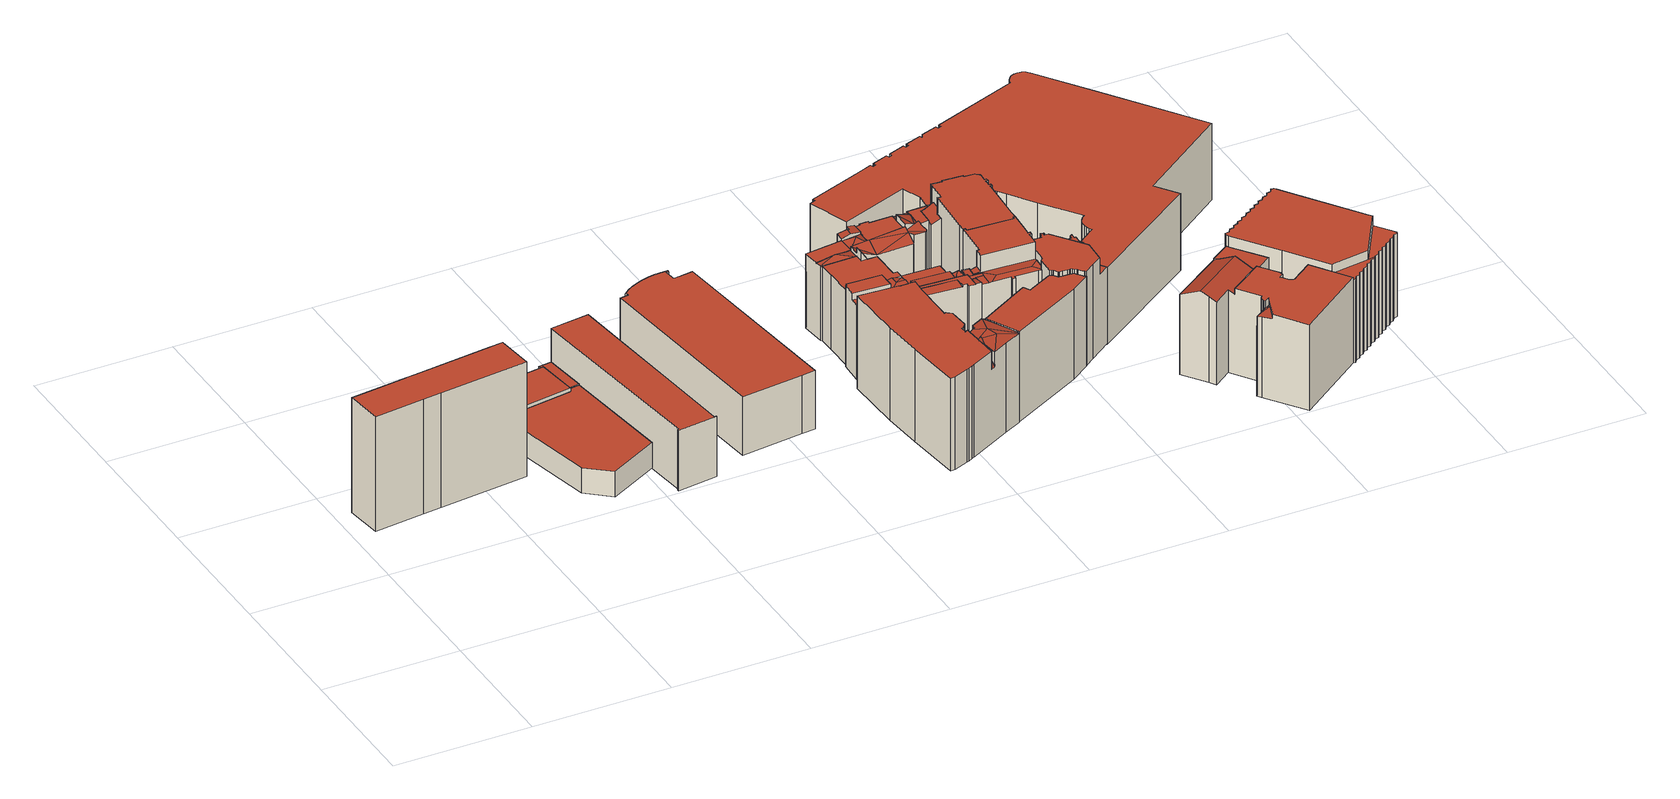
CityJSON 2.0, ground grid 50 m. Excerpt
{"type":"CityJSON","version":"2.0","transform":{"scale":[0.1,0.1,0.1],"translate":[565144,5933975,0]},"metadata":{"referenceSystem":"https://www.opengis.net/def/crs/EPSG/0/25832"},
"CityObjects":{
"building1":{"type":"Building","attributes":{"Gemeindeschluessel":"02100107","Geometrietyp2DReferenz":"3000","function":"31001_2010","roofType":"1000","measuredHeight":43.53,"storeysAboveGround":12},"address":[{"country":"Germany","locality":"Hamburg","thoroughfareNumber":"7","thoroughfareName":"Wexstraße","postcode":"20355"}],"geometry":[{"type":"Solid","lod":"2","boundaries":[[[[0,1,2,3]],[[4,5,6,7]],[[2,1,8,9]],[[10,11,0,3]],[[12,13,14,15]],[[16,17,13,12,18,11,10,19,5,4,20]],[[21,22,7,6,23,9,8,24,15,14,25]],[[21,16,20,22]],[[14,13,17,25]],[[24,18,12,15]],[[23,19,10,3,2,9]],[[8,1,0,11,18,24]],[[22,20,4,7]],[[25,17,16,21]],[[6,5,19,23]]]],"semantics":{"surfaces":[{"type":"RoofSurface"},{"type":"WallSurface"},{"type":"GroundSurface"}],"values":[[0,1,1,1,1,0,2,1,1,1,1,1,1,1,1]]}}]},
"building2":{"type":"Building","attributes":{"Gemeindeschluessel":"02100107","Geometrietyp2DReferenz":"3000","function":"31001_2462","roofType":"1000","measuredHeight":9.64},"address":[{"country":"Germany","locality":"Hamburg","thoroughfareName":"An der Stadthausbrücke","postcode":"20355"}],"geometry":[{"type":"Solid","lod":"2","boundaries":[[[[26,27,28,29]],[[27,30,31,28]],[[30,32,33,31]],[[32,34,35,33]],[[34,36,37,35]],[[36,38,39,37]],[[29,39,38,26]],[[29,28,31,33,35,37,39]],[[38,36,34,32,30,27,26]]]],"semantics":{"surfaces":[{"type":"WallSurface"},{"type":"GroundSurface"},{"type":"RoofSurface"}],"values":[[0,0,0,0,0,0,0,1,2]]}}]},
"building3":{"type":"Building","attributes":{"Gemeindeschluessel":"02100107","Geometrietyp2DReferenz":"3000","function":"31001_3010","roofType":"1000","measuredHeight":8.7,"storeysAboveGround":3},"address":[{"country":"Germany","locality":"Hamburg","thoroughfareName":"An der Stadthausbrücke","postcode":"20355"}],"geometry":[{"type":"Solid","lod":"2","boundaries":[[[[40,41,42,43]],[[44,40,43,45]],[[46,47,44,45]],[[46,48,49,47]],[[48,50,51,49]],[[51,50,52,53]],[[53,52,42,41]],[[43,42,52,50,48,46,45]],[[44,47,49,51,53,41,40]]]],"semantics":{"surfaces":[{"type":"WallSurface"},{"type":"GroundSurface"},{"type":"RoofSurface"}],"values":[[0,0,0,0,0,0,0,1,2]]}}]},
"building4":{"type":"Building","attributes":{"Gemeindeschluessel":"02100107","Geometrietyp2DReferenz":"3000","function":"31001_2010","roofType":"1000","measuredHeight":8,"storeysAboveGround":3},"address":[{"country":"Germany","locality":"Hamburg","thoroughfareName":"An der Stadthausbrücke","postcode":"20355"}],"geometry":[{"type":"Solid","lod":"2","boundaries":[[[[54,55,56,57]],[[55,58,59,56]],[[58,60,61,59]],[[60,62,63,61]],[[57,64,65,54]],[[64,63,62,65]],[[64,57,56,59,61,63]],[[62,60,58,55,54,65]]]],"semantics":{"surfaces":[{"type":"WallSurface"},{"type":"GroundSurface"},{"type":"RoofSurface"}],"values":[[0,0,0,0,0,0,1,2]]}}]},
"building5":{"type":"Building","attributes":{"Gemeindeschluessel":"02100107","Geometrietyp2DReferenz":"3000","function":"31001_3010","roofType":"1000","measuredHeight":22.96,"storeysAboveGround":6},"address":[{"country":"Germany","locality":"Hamburg","thoroughfareNumber":"1","thoroughfareName":"An der Stadthausbrücke","postcode":"20355"}],"geometry":[{"type":"Solid","lod":"2","boundaries":[[[[66,67,68,69,70,71,72,73,74]],[[75,76,77,78,79,80,81,82,83]],[[73,72,75,83]],[[72,71,76,75]],[[71,70,77,76]],[[70,69,78,77]],[[69,68,79,78]],[[68,67,80,79]],[[67,66,81,80]],[[66,74,82,81]],[[82,74,73,83]]]],"semantics":{"surfaces":[{"type":"RoofSurface"},{"type":"GroundSurface"},{"type":"WallSurface"}],"values":[[0,1,2,2,2,2,2,2,2,2,2]]}}]},
"building6":{"type":"Building","attributes":{"Gemeindeschluessel":"02100107","Geometrietyp2DReferenz":"3000","function":"31001_2010","roofType":"1000","measuredHeight":22.2,"storeysAboveGround":6},"address":[{"country":"Germany","locality":"Hamburg","thoroughfareNumber":"7","thoroughfareName":"Stadthausbrücke","postcode":"20355"}],"geometry":[{"type":"Solid","lod":"2","boundaries":[[[[84,85,86,87]],[[85,88,89,86]],[[88,90,91,89]],[[90,92,93,91]],[[94,84,87,95]],[[96,97,98,99]],[[97,100,101,98]],[[100,102,103,101]],[[102,104,105,103]],[[104,106,107,105]],[[106,108,109,107]],[[108,110,111,109]],[[110,112,113,111]],[[114,115,116,117]],[[118,119,120,121]],[[118,115,114,122,112,110,108,106,104,102,100,97,96,92,90,88,85,84,94,119]],[[87,86,89,91,93,99,98,101,103,105,107,109,111,113,123,117,116,121,120,95]],[[116,115,118,121]],[[120,119,94,95]],[[123,122,114,117]],[[113,112,122,123]],[[93,92,96,99]]]],"semantics":{"surfaces":[{"type":"WallSurface"},{"type":"RoofSurface"},{"type":"GroundSurface"}],"values":[[0,0,0,0,0,0,0,0,0,0,0,0,0,0,0,1,2,0,0,0,0,0]]}}]},
"building7":{"type":"Building","attributes":{"Gemeindeschluessel":"02100108","Geometrietyp2DReferenz":"3000","function":"31001_2010","roofType":"1000","measuredHeight":35.48,"storeysAboveGround":7},"address":[{"country":"Germany","locality":"Hamburg","thoroughfareNumber":"8","thoroughfareName":"Stadthausbrücke","postcode":"20355"}],"geometry":[{"type":"Solid","lod":"2","boundaries":[[[[124,125,126,127,128,129]],[[130,131,132,125,124,133]],[[134,135,136,126]],[[134,126,137]],[[137,138,139,140]],[[141,142,143,144,145,134,146]],[[140,147,146,134,137]],[[148,149,150,151]],[[149,152,153,150]],[[154,155,156,157]],[[155,158,159,156]],[[158,160,161,159]],[[162,163,164,165]],[[166,167,168,169]],[[167,170,171,168]],[[172,129,128]],[[173,130,133]],[[174,175,176,177]],[[175,178,179,176]],[[178,180,181,179]],[[180,182,183,181]],[[182,184,185,183]],[[186,187,188,189]],[[136,127,126]],[[190,132,131]],[[191,192,193,194]],[[192,195,196,193]],[[144,143,197,198]],[[143,142,199,197]],[[142,141,200,199]],[[201,202,203,204]],[[205,206,207,208]],[[206,209,210,207]],[[211,212,213,214]],[[215,172,128,127,136,135,191,194,216]],[[139,138,190,131,130,173,174,177,217]],[[217,177,176,179,181,183,185,169,168,171,151,150,153,189,188,204,203,218,157,156,159,161,208,207,210,165,164,216,194,193,196,214,213,198,197,199,200,219]],[[182,180,178,175,174,173,133,129,172,215,163,162,209,206,205,160,158,155,154,220,202,201,187,186,152,149,148,170,167,166,184]],[[190,138,137,126,132]],[[144,198,213,212,145]],[[219,147,140,139,217]],[[200,141,146,147,219]],[[214,196,195,211]],[[133,124,129]],[[126,125,132]],[[220,218,203,202]],[[201,204,188,187]],[[166,169,185,184]],[[215,216,164,163]],[[162,165,210,209]],[[205,208,161,160]],[[154,157,218,220]],[[186,189,153,152]],[[148,151,171,170]],[[195,192,191,135,134,145,212,211]]]],"semantics":{"surfaces":[{"type":"RoofSurface"},{"type":"WallSurface"},{"type":"GroundSurface"}],"values":[[0,0,0,0,0,0,0,1,1,1,1,1,1,1,1,1,1,1,1,1,1,1,1,1,1,1,1,1,1,1,1,1,1,1,1,1,2,0,0,1,1,1,1,1,1,1,1,1,1,1,1,1,1,1,0]]}}]},
"building8":{"type":"Building","attributes":{"Gemeindeschluessel":"02100108","Geometrietyp2DReferenz":"3000","function":"31001_2070","roofType":"1000","measuredHeight":31.59,"storeysAboveGround":7},"address":[{"country":"Germany","locality":"Hamburg","thoroughfareNumber":"10","thoroughfareName":"Stadthausbrücke","postcode":"20355"}],"geometry":[{"type":"Solid","lod":"2","boundaries":[[[[221,222,223,224,225,226,227]],[[228,229,230,231]],[[228,231,232]],[[233,234,235,236,237,238]],[[239,240,241,228,232,242]],[[229,228,241]],[[243,244,245,246]],[[247,244,243,248,249]],[[250,251,252,253]],[[243,246,254]],[[255,256,257]],[[258,257,256,259]],[[258,260,261]],[[258,261,262]],[[263,264,265,266,267]],[[268,269,263,267,270]],[[271,258,262]],[[272,273,271,262,274]],[[275,276,277,278,251,250]],[[248,243,254]],[[279,280,264,263]],[[281,279,263,269]],[[282,255,283]],[[283,255,257]],[[284,283,257,285]],[[286,287,288,289,290,291,292]],[[293,294,295,296,297,298]],[[299,300,301,302,303,304,281,268]],[[305,306,307,308]],[[309,310,311,312]],[[313,314,315]],[[315,314,316]],[[317,318,319,320,315,321,322]],[[323,324,322,321,283]],[[325,310,309]],[[326,327,328,329,330]],[[331,332,333,334,335]],[[335,334,336]],[[335,336,337]],[[338,339,331,335,337]],[[313,315,340]],[[341,342,343,344,345]],[[346,347,348,349,350]],[[351,352,353,354]],[[226,225,355,356]],[[225,224,357,355]],[[224,223,358,357]],[[222,221,246,245]],[[246,221,227,230,229]],[[359,360,361,362]],[[360,363,364,361]],[[363,365,366,364]],[[365,367,368,366]],[[236,235,369,370]],[[234,233,371,372]],[[371,233,238,373,267,266]],[[238,237,374,373]],[[239,242,375,376]],[[377,378,241,240]],[[260,258,259]],[[261,379,262]],[[380,274,262]],[[381,382,279,293,298]],[[382,280,279]],[[371,266,265]],[[373,383,270,267]],[[384,385,347,346]],[[386,387,388,389]],[[387,390,391,388]],[[390,392,393,391]],[[392,394,395,393]],[[271,273,292,291]],[[278,277,396,397]],[[276,275,398,399]],[[400,401,312,311]],[[402,398,248,254]],[[403,282,283,321]],[[289,288,404,405]],[[288,287,406,404]],[[287,286,407,406]],[[297,296,408,409]],[[296,295,410,408]],[[303,294,293,279,304]],[[301,300,330,329]],[[279,281,304]],[[306,305,336,334]],[[411,412,413]],[[401,314,313,414,309,312]],[[321,315,316,403]],[[316,314,401,403]],[[320,340,315]],[[318,317,415,416]],[[323,283,284]],[[328,327,417,418]],[[419,420,421,422]],[[423,412,424]],[[344,343,425]],[[426,427,342,341]],[[428,339,338]],[[429,430,431,432]],[[433,434,435,436]],[[435,434,437,352,351]],[[414,438,325,309]],[[439,440,441]],[[442,443,444,445]],[[433,436,441]],[[446,447,448,449]],[[447,450,451,448]],[[452,453,454,455]],[[456,435,351,354]],[[242,232,231,230,227,226,356,375]],[[457,458,459,337,336,305,308,460,461]],[[462,463,464,400,311,310,325,438,465]],[[466,456,354,353,319,318,416,467]],[[468,469,272,274,380,470]],[[235,234,372,471,472,369]],[[444,467,416,415,473,474,405,404,406,407,469,468,409,408,410,475,418,417,476,432,431,477,455,454,478,422,421,479,480,389,388,391,393,395,362,361,364,366,368,370,369,472,376,375,356,355,357,358,481,482,397,396,483,449,448,451,463,462,445]],[[372,371,265,280,382,381,470,380,262,379,378,377,471]],[[447,446,484,399,398,402,403,401,400,464,450]],[[460,485,413,412,423,420,419,425,343,461]],[[438,414,437,434,433,441,440,465]],[[358,223,222,245,244,247,481]],[[377,240,239,376,472,471]],[[468,470,381,298,297,409]],[[485,460,308,307,299,268,270,383,384,346,350]],[[479,421,420,423,424,486]],[[476,332,331,339,428,429,432]],[[343,342,427,487,457,461]],[[477,488,459,458,489,452,455]],[[479,486,490,349,348,480]],[[467,444,443,466]],[[462,465,440,439,442,445]],[[477,431,430,488]],[[454,453,426,341,345,478]],[[478,345,344,425,419,422]],[[417,327,326,333,332,476]],[[415,317,322,324,473]],[[352,437,414,313,340,320,319,353]],[[413,485,350,349,490,411]],[[334,333,326,330,300,299,307,306]],[[475,302,301,329,328,418]],[[410,295,294,303,302,475]],[[474,285,290,289,405]],[[473,324,323,284,285,474]],[[464,463,451,450]],[[446,449,483,484]],[[396,277,276,399,484,483]],[[407,286,292,273,272,469]],[[480,348,347,385,386,389]],[[281,269,268]],[[265,264,280]],[[229,241,378,379,261,260,259,256,246]],[[291,290,285,257,258,271]],[[256,255,282,403,402,254,246]],[[248,398,275,250,253,249]],[[482,252,251,278,397]],[[481,247,249,253,252,482]],[[362,395,394,359]],[[368,367,374,237,236,370]],[[443,442,439,441,436,435,456,466]],[[430,429,428,338,337,459,488]],[[458,457,487,489]],[[487,427,426,453,452,489]],[[490,486,424,412,411]],[[394,392,390,387,386,385,384,383,373,374,367,365,363,360,359]]]],"semantics":{"surfaces":[{"type":"RoofSurface"},{"type":"WallSurface"},{"type":"GroundSurface"}],"values":[[0,0,0,0,0,0,0,0,0,0,0,0,0,0,0,0,0,0,0,0,0,0,0,0,0,0,0,0,0,0,0,0,0,0,0,0,0,0,0,0,0,0,0,0,1,1,1,1,1,1,1,1,1,1,1,1,1,1,1,1,1,1,1,1,1,1,1,1,1,1,1,1,1,1,1,1,1,1,1,1,1,1,1,1,1,1,1,1,1,1,1,1,1,1,1,1,1,1,1,1,1,1,1,1,1,1,1,1,1,1,1,1,1,1,1,1,2,0,0,0,0,1,1,1,1,1,1,1,1,1,1,1,1,1,1,1,1,1,1,1,1,1,1,1,1,1,1,1,1,1,1,1,1,1,1,1,1,1,1,0,0,0,0,0,0]]}}]},
"building9":{"type":"Building","attributes":{"Gemeindeschluessel":"02100108","Geometrietyp2DReferenz":"3000","function":"31001_2010","roofType":"1000","measuredHeight":34.2,"storeysAboveGround":7},"address":[{"country":"Germany","locality":"Hamburg","thoroughfareNumber":"8a","thoroughfareName":"Stadthausbrücke","postcode":"20355"}],"geometry":[{"type":"Solid","lod":"2","boundaries":[[[[491,492,493]],[[494,495,493,492]],[[496,497,498,499]],[[497,500,501,498]],[[500,502,503,501]],[[502,504,505,503]],[[504,506,507,505]],[[506,508,509,507]],[[508,510,511,509]],[[510,512,513,511]],[[512,514,515,513]],[[514,516,517,515]],[[516,518,519,517]],[[518,520,521,519]],[[520,522,523,521]],[[522,524,525,523]],[[524,526,527,525]],[[526,528,529,527]],[[528,530,531,529]],[[530,532,533,531]],[[532,534,535,533]],[[534,536,537,535]],[[536,538,539,537]],[[540,541,542,543]],[[544,545,546,547]],[[548,549,550,551]],[[549,552,553,550]],[[552,554,555,553]],[[547,546,556,557,543,542,558,499,498,501,503,505,507,509,511,513,515,517,519,521,523,525,527,529,531,533,535,537,539,551,550,553,555,559]],[[544,560,554,552,549,548,538,536,534,532,530,528,526,524,522,520,518,516,514,512,510,508,506,504,502,500,497,496,495,494,561,545]],[[558,562,491,493,495,496,499]],[[544,547,559,560]],[[561,556,546,545]],[[560,559,555,554]],[[548,551,539,538]],[[543,557,563,540]],[[556,561,494,492,563,557]],[[558,542,541,562]],[[541,540,563,492,491,562]]]],"semantics":{"surfaces":[{"type":"RoofSurface"},{"type":"WallSurface"},{"type":"GroundSurface"}],"values":[[0,1,1,1,1,1,1,1,1,1,1,1,1,1,1,1,1,1,1,1,1,1,1,1,1,1,1,1,2,0,1,1,1,1,1,1,1,1,0]]}}]},
"building10":{"type":"Building","attributes":{"Gemeindeschluessel":"02100108","Geometrietyp2DReferenz":"3000","function":"31001_2010","roofType":"1000","measuredHeight":35.14,"storeysAboveGround":10},"address":[{"country":"Germany","locality":"Hamburg","thoroughfareNumber":"8b","thoroughfareName":"Stadthausbrücke","postcode":"20355"}],"geometry":[{"type":"Solid","lod":"2","boundaries":[[[[564,565,566,567]],[[568,569,570,571]],[[572,573,574,575,568]],[[576,577,578,564,567,579]],[[576,580,581,582,571,577]],[[583,584,585,586,587,588,589,580,576,579,590]],[[591,592,581,580,589]],[[593,594,574,595]],[[566,565,596,597]],[[569,568,575]],[[573,595,574]],[[578,577,598,599]],[[600,601,602,603]],[[601,604,605,602]],[[604,606,607,605]],[[606,608,609,607]],[[608,610,611,609]],[[610,612,613,611]],[[612,614,615,613]],[[614,616,617,615]],[[616,618,619,617]],[[618,620,621,619]],[[620,622,623,621]],[[588,587,624,625]],[[587,586,626,624]],[[586,585,627,626]],[[585,584,628,627]],[[584,583,629,628]],[[583,590,630,629]],[[592,591,631,632]],[[594,593,633,634]],[[631,625,624,626,627,628,629,630,597,596,599,598,635,634,633,603,602,605,607,609,611,613,615,617,619,621,623,632]],[[630,590,579,567,566,597]],[[635,570,569,575,574,594,634]],[[582,581,592,632,623,622,636]],[[631,591,589,588,625]],[[633,593,595,637,600,603]],[[595,573,572,638,637]],[[582,636,638,572,568,571]],[[598,577,571,570,635]],[[596,565,564,578,599]],[[638,636,622,620,618,616,614,612,610,608,606,604,601,600,637]]]],"semantics":{"surfaces":[{"type":"RoofSurface"},{"type":"WallSurface"},{"type":"GroundSurface"}],"values":[[0,0,0,0,0,0,0,0,1,1,1,1,1,1,1,1,1,1,1,1,1,1,1,1,1,1,1,1,1,1,1,2,1,1,1,1,1,1,1,1,1,0]]}}]},
"building11":{"type":"Building","attributes":{"Gemeindeschluessel":"02100108","Geometrietyp2DReferenz":"3000","function":"31001_2310","roofType":"1000","measuredHeight":35.22,"storeysAboveGround":10},"address":[{"country":"Germany","locality":"Hamburg","thoroughfareNumber":"37","thoroughfareName":"Große Bleichen","postcode":"20355"}],"geometry":[{"type":"Solid","lod":"2","boundaries":[[[[604,601,602,605]],[[604,605,607,606]],[[608,606,607,609]],[[611,610,608,609]],[[612,610,611,613]],[[639,640,612,613]],[[641,642,640,639]],[[643,642,641,644]],[[645,646,643,644]],[[645,647,648,646]],[[649,650,648,647]],[[651,650,649,652]],[[653,654,651,652]],[[653,655,656,654]],[[657,658,656,655]],[[657,659,660,658]],[[659,661,662,660]],[[661,663,664,662]],[[665,666,664,663]],[[665,667,668,666]],[[668,667,669,670]],[[669,671,672,670]],[[672,671,673,674]],[[674,673,675,676]],[[675,677,678,676]],[[678,677,679,680]],[[680,679,602,601]],[[649,647,645,644,641,639,613,611,609,607,605,602,679,677,675,673,671,669,667,665,663,661,659,657,655,653,652]],[[606,608,610,612,640,642,643,646,648,650,651,654,656,658,660,662,664,666,668,670,672,674,676,678,680,601,604]]]],"semantics":{"surfaces":[{"type":"WallSurface"},{"type":"GroundSurface"},{"type":"RoofSurface"}],"values":[[0,0,0,0,0,0,0,0,0,0,0,0,0,0,0,0,0,0,0,0,0,0,0,0,0,0,0,1,2]]}}]},
"building12":{"type":"Building","attributes":{"Gemeindeschluessel":"02100108","Geometrietyp2DReferenz":"3000","function":"31001_2010","roofType":"1000","measuredHeight":35.73,"storeysAboveGround":8},"address":[{"country":"Germany","locality":"Hamburg","thoroughfareNumber":"37a","thoroughfareName":"Große Bleichen","postcode":"20355"}],"geometry":[{"type":"Solid","lod":"2","boundaries":[[[[681,682,683,684]],[[682,685,686,683]],[[685,687,688,686]],[[687,689,690,688]],[[689,691,692,690]],[[691,693,694,692]],[[693,695,696,694]],[[695,697,698,696]],[[699,700,701,702]],[[700,703,704,701]],[[703,705,706,704]],[[705,707,708,706]],[[707,709,710,708]],[[709,711,712,710]],[[711,713,714,712]],[[713,715,716,714]],[[715,717,718,716]],[[717,719,720,718]],[[719,721,722,720]],[[721,723,724,722]],[[723,725,726,724]],[[727,728,729,730]],[[731,732,733,734]],[[735,736,737,738]],[[736,739,740,737]],[[739,741,742,740]],[[743,744,745,746]],[[744,747,748,745]],[[747,749,750,748]],[[749,751,752,750]],[[751,753,754,752]],[[753,755,756,754]],[[755,757,758,756]],[[757,759,760,758]],[[759,761,762,760]],[[761,763,764,762]],[[763,765,766,764]],[[765,767,768,766]],[[769,770,771,772]],[[770,773,774,771]],[[770,769,741,739,736,735,732,731,775,728,727,725,723,721,719,717,715,713,711,709,707,705,703,700,699,776,777,697,695,693,691,689,687,685,682,681,778,779,780,781,782,783,784,773]],[[737,740,742,772,771,774,785,786,787,788,789,790,791,684,683,686,688,690,692,694,696,698,792,793,702,701,704,706,708,710,712,714,716,718,720,722,724,726,746,745,748,750,752,754,756,758,760,762,764,766,768,794,795,796,738]],[[728,775,795,794,797,729]],[[796,798,733,732,735,738]],[[794,768,767,797]],[[742,741,769,772]],[[795,775,731,734,798,796]],[[726,725,727,730,743,746]],[[774,773,784,785]],[[793,776,699,702]],[[767,765,763,761,759,757,755,753,751,749,747,744,743,730,729,797]],[[734,733,798]],[[697,777,792,698]],[[777,776,793,792]],[[784,783,786,785]],[[783,782,787,786]],[[782,781,788,787]],[[781,780,789,788]],[[780,779,790,789]],[[779,778,791,790]],[[778,681,684,791]]]],"semantics":{"surfaces":[{"type":"WallSurface"},{"type":"RoofSurface"},{"type":"GroundSurface"}],"values":[[0,0,0,0,0,0,0,0,0,0,0,0,0,0,0,0,0,0,0,0,0,0,0,0,0,0,0,0,0,0,0,0,0,0,0,0,0,0,0,0,1,2,0,0,0,0,0,0,0,0,1,1,0,0,0,0,0,0,0,0,0]]}}]},
"building13":{"type":"Building","attributes":{"Gemeindeschluessel":"02100108","Geometrietyp2DReferenz":"3000","function":"31001_2010","roofType":"1000","measuredHeight":29.14,"storeysAboveGround":7},"address":[{"country":"Germany","locality":"Hamburg","thoroughfareNumber":"35","thoroughfareName":"Große Bleichen","postcode":"20355"}],"geometry":[{"type":"Solid","lod":"2","boundaries":[[[[799,800,801,802,803,804,805,806,807,808,809,810,811,812,813,814,815,816,817,818,819,820,821,822,823,824,825,826,827,828,829,830,831,832,833,834,835,836,837,838,839,840,841,842,843,844,845,846,847,848,849,850,851,852,853,854,855,856,857,858,859,860,861,862,863,864,865,866,867,868,869,870]],[[871,872,873,874,875,876,877,878,879,880,881,882,883,884,885,886,887,888,889,890,891,892,893,894,895,896,897,898,899,900,901,902,903,904,905,906,907,908,909,910,911,912,913,914,915,916,917,918,919,920,921,922,923,924,925,926,927,928,929,930,931,932,933,934,935,936,937,938,939,940,941,942]],[[940,799,870,941]],[[939,800,799,940]],[[938,801,800,939]],[[937,802,801,938]],[[936,803,802,937]],[[935,804,803,936]],[[934,805,804,935]],[[933,806,805,934]],[[932,807,806,933]],[[931,808,807,932]],[[930,809,808,931]],[[929,810,809,930]],[[928,811,810,929]],[[927,812,811,928]],[[926,813,812,927]],[[925,814,813,926]],[[924,815,814,925]],[[923,816,815,924]],[[922,817,816,923]],[[921,818,817,922]],[[920,819,818,921]],[[919,820,819,920]],[[918,821,820,919]],[[917,822,821,918]],[[916,823,822,917]],[[915,824,823,916]],[[914,825,824,915]],[[913,826,825,914]],[[912,827,826,913]],[[911,828,827,912]],[[910,829,828,911]],[[909,830,829,910]],[[908,831,830,909]],[[907,832,831,908]],[[906,833,832,907]],[[905,834,833,906]],[[904,835,834,905]],[[903,836,835,904]],[[902,837,836,903]],[[901,838,837,902]],[[900,839,838,901]],[[899,840,839,900]],[[898,841,840,899]],[[897,842,841,898]],[[896,843,842,897]],[[895,844,843,896]],[[894,845,844,895]],[[893,846,845,894]],[[892,847,846,893]],[[891,848,847,892]],[[890,849,848,891]],[[889,850,849,890]],[[888,851,850,889]],[[887,852,851,888]],[[886,853,852,887]],[[885,854,853,886]],[[884,855,854,885]],[[883,856,855,884]],[[882,857,856,883]],[[881,858,857,882]],[[880,859,858,881]],[[879,860,859,880]],[[878,861,860,879]],[[877,862,861,878]],[[876,863,862,877]],[[875,864,863,876]],[[874,865,864,875]],[[873,866,865,874]],[[872,867,866,873]],[[871,868,867,872]],[[942,869,868,871]],[[941,870,869,942]]]],"semantics":{"surfaces":[{"type":"GroundSurface"},{"type":"RoofSurface"},{"type":"WallSurface"}],"values":[[0,1,2,2,2,2,2,2,2,2,2,2,2,2,2,2,2,2,2,2,2,2,2,2,2,2,2,2,2,2,2,2,2,2,2,2,2,2,2,2,2,2,2,2,2,2,2,2,2,2,2,2,2,2,2,2,2,2,2,2,2,2,2,2,2,2,2,2,2,2,2,2,2,2]]}}]},
"building14":{"type":"Building","attributes":{"Gemeindeschluessel":"02100108","Geometrietyp2DReferenz":"3000","function":"31001_2010","roofType":"1000","measuredHeight":34.04,"storeysAboveGround":6},"address":[{"country":"Germany","locality":"Hamburg","thoroughfareNumber":"72","thoroughfareName":"Neuer Wall","postcode":"20354"}],"geometry":[{"type":"Solid","lod":"2","boundaries":[[[[943,944,945,946]],[[947,943,946,948]],[[949,950,951]],[[952,953,954]],[[955,956,957,958,959]],[[960,961,962,963]],[[964,965,966,967]],[[966,968,954,953,967]],[[949,969,970,950]],[[970,971,956,955,950]],[[972,973,974,975]],[[973,976,977,974]],[[976,978,979,977]],[[945,944,950,955,959]],[[944,943,951,950]],[[980,981,982,983]],[[984,985,967,953,952]],[[985,986,967]],[[987,988,989]],[[990,991,992,993]],[[994,995,996,997]],[[995,998,999,996]],[[1000,1001,1002,1003]],[[1001,1004,1005,1002]],[[958,957,1006,1007]],[[1008,1004,1001,1000,991,990,998,995,994,1009,968,966,965,978,976,973,972,971,970,969,1010]],[[1011,1007,1006,975,974,977,979,1012,963,962,1013,983,982,1014,1015,1016,997,996,999,993,992,1003,1002,1005,1017]],[[987,980,983,1013,1018,988]],[[1015,1019,984,952,954,968,1009,1016]],[[1011,948,946,945,959,958,1007]],[[1005,1004,1008,1017]],[[992,991,1000,1003]],[[999,998,990,993]],[[969,949,951,943,947,1010]],[[1015,1014,1020,1019]],[[1014,982,981,1020]],[[1017,1008,1010,947,948,1011]],[[1006,957,956,971,972,975]],[[1016,1009,994,997]],[[979,978,965,964,1021,1012]],[[1022,986,989]],[[963,1012,1021,960]],[[962,961,1023,1018,1013]],[[986,985,984,1019,1020,981,980,987,989]],[[961,960,1021,964,967,986,1022,1023]],[[1022,989,988,1018,1023]]]],"semantics":{"surfaces":[{"type":"RoofSurface"},{"type":"WallSurface"},{"type":"GroundSurface"}],"values":[[0,0,0,0,0,1,1,1,1,1,1,1,1,1,1,1,1,1,1,1,1,1,1,1,1,0,2,1,1,1,1,1,1,1,1,1,1,1,1,1,1,1,1,0,0,0]]}}]},
"building15":{"type":"Building","attributes":{"Gemeindeschluessel":"02100108","Geometrietyp2DReferenz":"3000","function":"31001_2010","roofType":"1000","measuredHeight":35.18,"storeysAboveGround":8},"address":[{"country":"Germany","locality":"Hamburg","thoroughfareNumber":"64","thoroughfareName":"Neuer Wall","postcode":"20354"}],"geometry":[{"type":"Solid","lod":"2","boundaries":[[[[1024,1025,1026,1027]],[[1025,1028,1029,1026]],[[1028,1030,1031,1029]],[[1030,1032,1033,1031]],[[1032,1034,1035,1033]],[[1034,1036,1037,1035]],[[1038,1039,1040,1041]],[[1042,1043,1044,1045]],[[1043,1046,1047,1044]],[[1046,1048,1049,1047]],[[1048,1050,1051,1049]],[[1050,1052,1053,1051]],[[1052,1054,1055,1053]],[[1054,1056,1057,1055]],[[1056,1058,1059,1057]],[[1058,1060,1061,1059]],[[1062,1063,1064,1065]],[[1063,1066,1067,1064]],[[1066,1068,1069,1067]],[[1068,1070,1071,1069]],[[1070,1072,1073,1071]],[[1074,1075,1076,1077]],[[1075,1078,1079,1076]],[[1080,1081,1082,1083]],[[1081,1084,1085,1082]],[[1084,1086,1087,1085]],[[1086,1088,1089,1087]],[[1088,1090,1091,1089]],[[1090,1092,1093,1091]],[[1092,1094,1095,1093]],[[1096,1097,1098,983]],[[1099,1100,1101,1102]],[[1100,1103,1104,1101]],[[1103,1105,1106,1104]],[[1105,1107,1108,1106]],[[1109,1110,1111,1112]],[[1113,1114,1005,1115]],[[1114,1116,1002,1005]],[[1117,1118,1119,1120]],[[1118,1121,1122,1119]],[[1123,1124,1125,1126]],[[1124,1127,1128,1125]],[[1116,1129,1130,1131,1132,1002]],[[1133,1134,1135,1136]],[[1082,1085,1087,1089,1091,1093,1095,1077,1076,1079,1120,1119,1122,1137,1065,1064,1067,1069,1071,1073,1115,1005,1002,1132,982,983,1098,1027,1026,1029,1031,1033,1035,1037,1102,1101,1104,1106,1108,1138,1045,1044,1047,1049,1051,1053,1055,1057,1059,1061,1112,1111,1134,1133,1139,1126,1125,1128,1083]],[[1131,1130,1039,1038,1136,1135,1110,1109,1060,1058,1056,1054,1052,1050,1048,1046,1043,1042,1140,1107,1105,1103,1100,1099,1036,1034,1032,1030,1028,1025,1024,1097,1096,1141]],[[1070,1068,1066,1063,1062,1142,1121,1118,1117,1143,1129,1116,1114,1113,1072]],[[1092,1090,1088,1086,1084,1081,1080,1127,1124,1123,1144,1041,1040,1143,1078,1075,1074,1094]],[[1141,982,1132,1131]],[[1123,1126,1139,1144]],[[1080,1083,1128,1127]],[[1079,1078,1143,1117,1120]],[[1074,1077,1095,1094]],[[1113,1115,1073,1072]],[[1062,1065,1137,1142]],[[1142,1137,1122,1121]],[[1135,1134,1111,1110]],[[1109,1112,1061,1060]],[[1042,1045,1138,1140]],[[1140,1138,1108,1107]],[[1143,1040,1039,1130,1129]],[[1133,1136,1038,1041,1144,1139]],[[1096,983,982,1141]],[[1099,1102,1037,1036]],[[1024,1027,1098,1097]]]],"semantics":{"surfaces":[{"type":"WallSurface"},{"type":"GroundSurface"},{"type":"RoofSurface"}],"values":[[0,0,0,0,0,0,0,0,0,0,0,0,0,0,0,0,0,0,0,0,0,0,0,0,0,0,0,0,0,0,0,0,0,0,0,0,0,0,0,0,0,0,0,0,1,2,2,2,0,0,0,0,0,0,0,0,0,0,0,0,0,0,0,0,0]]}}]}
},
"vertices":[
[535,833,154],[515,981,154],[233,946,154],[251,800,154],[8,771,523],[218,796,523],[218,796,87],[8,771,87],[515,981,87],[233,946,87],[251,800,523],[535,833,523],[585,838,523],[601,702,523],[601,702,87],[585,838,87],[206,656,523],[274,664,523],[535,832,523],[251,799,523],[24,635,523],[206,656,87],[24,635,87],[251,799,87],[535,832,87],[274,664,87],
[897,971,166],[895,987,166],[895,987,70],[897,971,70],[939,993,166],[939,993,70],[991,586,166],[991,586,70],[809,489,166],[809,489,70],[723,557,166],[723,557,70],[640,934,166],[640,934,70],
[628,934,179],[607,1084,179],[607,1084,92],[628,934,92],[640,934,179],[640,934,92],[897,971,92],[897,971,179],[895,987,92],[895,987,179],[877,1122,92],[877,1122,179],[874,1122,92],[874,1122,179],
[939,993,169],[895,987,169],[895,987,89],[939,993,89],[877,1122,169],[877,1122,89],[874,1122,169],[874,1122,89],[871,1144,169],[871,1144,89],[919,1149,89],[919,1149,169],
[1007,438,297],[1007,432,297],[1153,449,297],[1152,453,297],[1144,452,297],[1141,485,297],[1060,1166,297],[919,1149,297],[1010,439,297],[1060,1166,67],[1141,485,67],[1144,452,67],[1152,453,67],[1153,449,67],[1007,432,67],[1007,438,67],[1010,439,67],[919,1149,67],
[1205,1223,284],[1236,1227,284],[1236,1227,62],[1205,1223,62],[1235,1233,284],[1235,1233,62],[1230,1238,284],[1230,1238,62],[1250,1253,284],[1250,1253,62],[1287,528,284],[1287,528,62],[1271,1266,284],[1293,1276,284],[1293,1276,62],[1271,1266,62],[1316,1285,284],[1316,1285,62],[1340,1291,284],[1340,1291,62],[1364,1295,284],[1364,1295,62],[1389,1296,284],[1389,1296,62],[1414,1296,284],[1414,1296,62],[1413,1289,284],[1413,1289,62],[1404,1289,284],[1404,1289,62],[1431,1250,284],[1481,1256,284],[1481,1256,62],[1431,1250,62],[1563,561,284],[1514,555,284],[1514,555,62],[1563,561,62],[1409,1247,284],[1409,1247,62],
[2054,375,365],[2068,382,365],[2066,400,348],[2062,448,304],[2049,442,304],[2054,379,362],[2060,296,293],[2075,304,293],[2069,363,348],[2055,372,362],[2112,428,357],[2074,454,350],[2062,448,348],[2124,385,357],[2079,306,349],[2131,334,349],[2193,366,349],[2193,373,349],[2197,375,348],[2135,494,348],[2134,493,348],[2132,497,348],[2195,369,349],[2196,368,349],[1973,772,362],[1975,772,362],[1975,772,10],[1973,772,10],[1980,770,362],[1980,770,10],[2028,586,362],[2028,568,362],[2028,568,10],[2028,586,10],[2028,564,362],[2028,564,10],[2034,564,362],[2034,564,10],[2044,461,362],[2037,460,362],[2037,460,10],[2044,461,10],[1849,422,362],[1836,567,362],[1836,567,10],[1849,422,10],[1828,781,362],[1828,781,10],[2049,442,362],[2060,296,362],[1973,251,362],[1966,247,362],[1966,247,10],[1973,251,10],[1951,241,362],[1951,241,10],[1943,238,362],[1943,238,10],[1889,217,362],[1889,217,10],[1872,215,362],[1872,215,10],[2007,769,362],[2007,771,362],[2007,771,10],[2007,769,10],[2075,304,348],[2083,459,350],[2081,462,350],[2081,462,10],[2083,459,10],[2082,467,349],[2082,467,10],[2135,494,10],[2134,493,10],[2197,375,10],[2193,373,10],[2031,770,362],[2031,766,362],[2031,766,10],[2031,770,10],[2052,550,362],[2058,478,362],[2058,478,10],[2052,550,10],[2056,475,362],[2056,475,10],[2085,477,348],[2130,500,348],[2130,500,10],[2085,477,10],[2039,437,362],[2039,437,10],[2131,334,10],[2027,718,10],[2196,368,10],[2027,718,362],
[1957,1078,327],[1956,1139,327],[1932,1136,327],[1906,1133,327],[1900,1132,327],[1820,1123,327],[1826,1062,327],[1889,1053,344],[1957,1078,324],[1826,1062,324],[1826,1061,326],[1829,1037,327],[1961,869,351],[1836,873,351],[1836,866,351],[1830,866,351],[1828,816,351],[1962,808,351],[1834,1036,325],[1834,1035,324],[1958,1037,324],[1829,1036,325],[1993,1113,345],[1957,1139,326],[1956,1139,325],[1957,1078,325],[1958,1139,326],[2029,1148,325],[1957,1139,325],[1992,1143,340],[1992,1171,340],[1957,1171,334],[1957,1139,334],[2029,1086,325],[2029,1086,339],[1957,1078,339],[2030,1037,310],[1976,1037,332],[1958,1037,339],[1958,1037,360],[1958,1005,360],[1980,1005,327],[1996,837,330],[1996,868,330],[1985,868,327],[1961,869,322],[1962,808,322],[2031,827,328],[2031,836,330],[2031,804,322],[2030,1037,249],[2015,1012,272],[2030,1012,249],[2015,1006,272],[2029,1148,334],[2028,1191,334],[2002,1191,338],[2002,1171,338],[2031,867,322],[2007,868,327],[2031,844,328],[2166,1102,339],[2166,1081,329],[2166,1039,310],[2163,1039,310],[2031,1012,84],[2051,1012,84],[2051,1006,84],[2163,1008,84],[2163,1039,84],[2030,1037,84],[2030,1012,84],[2031,867,84],[2165,863,84],[2166,896,84],[2052,900,84],[2052,894,84],[2031,895,84],[2031,804,328],[2168,797,328],[2167,862,328],[2165,862,328],[2165,863,328],[2031,867,328],[2168,759,341],[2168,797,345],[2031,804,345],[2032,767,341],[2218,1170,327],[2166,1192,324],[2165,1192,324],[2165,1164,327],[2218,1170,330],[2165,1164,350],[2200,1106,336],[2166,1102,350],[2215,1047,343],[2214,1091,342],[2216,1091,343],[2216,1108,343],[2166,1102,323],[2212,1043,341],[2166,1039,343],[2208,1040,343],[2218,1193,324],[2201,795,296],[2203,847,296],[2190,862,296],[2167,862,296],[2168,797,296],[2209,793,334],[2201,794,334],[2201,795,333],[2168,797,333],[2189,777,353],[2168,759,333],[2210,757,333],[2210,758,333],[2210,793,333],[2216,1108,330],[2232,739,333],[2209,740,333],[2209,696,343],[2209,694,344],[2229,693,344],[2032,767,84],[2031,767,84],[2031,766,84],[2030,752,84],[2032,752,84],[2256,1113,84],[2216,1108,84],[2216,1091,84],[2254,1092,84],[1900,1132,44],[1820,1123,44],[1906,1133,44],[1932,1136,44],[1953,796,326],[1916,798,326],[1916,798,44],[1953,796,44],[1915,775,326],[1915,775,44],[1828,781,326],[1828,781,44],[1826,781,326],[1826,781,44],[1836,866,44],[1830,866,44],[1961,869,327],[1836,873,327],[1962,808,326],[1828,816,326],[1829,1036,44],[1834,1036,44],[1834,1035,327],[1958,1037,327],[1958,1005,327],[2015,1006,327],[2031,895,327],[2031,867,327],[2031,804,326],[2032,767,326],[2031,767,326],[2031,770,326],[2007,771,326],[2007,771,44],[2031,770,44],[2007,769,326],[2007,769,44],[1980,770,326],[1980,770,44],[1975,772,326],[1975,772,44],[2002,1191,44],[2002,1171,44],[2029,1148,328],[2028,1191,328],[2165,1192,328],[2165,1164,328],[2029,1086,328],[2166,1102,328],[2051,1006,44],[2163,1008,44],[2051,1012,44],[2031,1012,44],[2052,900,44],[2052,894,44],[2166,896,44],[2168,743,344],[2168,738,343],[2168,743,343],[2218,1170,329],[2215,1047,44],[2214,1091,44],[2203,847,44],[2190,862,44],[2186,695,343],[2186,708,343],[2186,708,44],[2186,695,44],[2169,709,343],[2169,709,336],[2209,694,343],[2232,739,334],[2209,740,334],[2210,793,339],[2235,792,339],[2234,759,333],[2234,759,44],[2235,792,44],[2259,1175,329],[2256,1113,329],[2256,1113,325],[2259,1175,325],[2216,1108,329],[2218,1193,329],[2308,1181,345],[2308,1181,329],[2268,1176,329],[2304,1120,345],[2291,1121,339],[2291,1121,44],[2304,1120,44],[2051,1199,328],[2074,1199,328],[2074,1199,44],[2051,1199,44],[2083,1199,328],[2083,1199,44],[2259,739,335],[2232,740,335],[2232,740,44],[2259,739,44],[2254,1092,325],[2210,757,334],[2259,754,334],[2259,754,333],[2032,767,343],[2210,757,343],[2308,1194,44],[2083,1191,44],[2083,1191,328],[2308,1194,329],[2289,1092,339],[2289,1092,44],[2016,895,44],[2015,1012,44],[2016,895,327],[1835,975,327],[1835,975,44],[2208,1040,44],[2163,1039,44],[2165,862,44],[2201,794,44],[2260,758,44],[2229,693,44],[2027,718,44],[2031,766,44],[1958,1139,44],[1957,1171,44],[2051,1191,44],[2051,1191,328],[2032,752,343],[2027,718,336],[2210,749,341],[2260,758,333],[2259,746,341],[2030,752,344],
[2319,597,309],[2138,488,321],[2326,595,321],[2138,488,353],[2326,595,353],[2329,594,353],[2341,572,353],[2341,572,11],[2329,594,11],[2430,618,353],[2430,618,11],[2433,619,353],[2433,619,11],[2435,619,353],[2435,619,11],[2436,619,353],[2436,619,11],[2441,617,353],[2441,617,11],[2445,613,353],[2445,613,11],[2446,613,353],[2446,613,11],[2455,600,353],[2455,600,11],[2455,599,353],[2455,599,11],[2456,598,353],[2456,598,11],[2457,598,353],[2457,598,11],[2460,598,353],[2460,598,11],[2470,597,353],[2470,597,11],[2489,596,353],[2489,596,11],[2495,596,353],[2495,596,11],[2499,595,353],[2499,595,11],[2505,595,353],[2505,595,11],[2511,592,353],[2511,592,11],[2516,585,353],[2516,585,11],[2518,581,353],[2518,581,11],[2134,493,314],[2130,500,306],[2130,500,11],[2134,493,11],[2196,368,353],[2193,373,353],[2193,373,11],[2196,368,11],[2530,564,353],[2532,566,353],[2532,566,11],[2530,564,11],[2534,563,353],[2534,563,11],[2537,560,353],[2537,560,11],[2197,375,11],[2135,494,11],[2315,598,11],[2465,509,11],[2465,509,353],[2197,375,353],[2315,598,306],[2135,494,314],
[2258,739,336],[2232,740,336],[2229,693,336],[2255,691,336],[2248,759,336],[2234,760,336],[2234,759,336],[2259,758,336],[2259,758,339],[2261,790,339],[2235,791,332],[2234,760,332],[2295,718,338],[2260,758,336],[2259,739,336],[2265,691,337],[2418,711,338],[2450,739,337],[2450,747,336],[2333,677,336],[2343,677,336],[2344,686,337],[2428,681,337],[2439,680,337],[2439,685,337],[2440,686,337],[2333,687,337],[2445,691,337],[2447,698,337],[2256,791,332],[2235,792,332],[2261,790,332],[2232,740,49],[2229,693,49],[2260,758,49],[2259,739,49],[2271,790,401],[2279,919,401],[2279,919,49],[2271,790,49],[2287,919,401],[2287,919,49],[2287,910,401],[2287,910,49],[2453,902,401],[2453,902,49],[2454,909,401],[2454,909,49],[2461,909,401],[2461,909,49],[2456,832,401],[2456,832,49],[2454,807,401],[2454,807,49],[2462,806,401],[2462,806,49],[2461,795,401],[2461,795,49],[2453,796,401],[2453,796,49],[2439,680,49],[2439,685,49],[2428,681,49],[2344,686,49],[2343,677,49],[2333,677,49],[2333,687,49],[2445,691,49],[2447,698,49],[2256,791,49],[2235,792,49],[2234,759,49],[2450,747,401],[2261,790,401],[2259,758,401],
[2462,937,49],[2462,937,401],[2472,1104,49],[2472,1104,401],[2479,1103,401],[2479,1103,49],[2479,1114,49],[2479,1114,401],[2472,1115,49],[2472,1115,401],[2473,1137,49],[2473,1137,401],[2481,1136,401],[2481,1136,49],[2481,1148,49],[2481,1148,401],[2473,1148,49],[2473,1148,401],[2475,1177,49],[2475,1177,401],[2474,1178,49],[2474,1178,401],[2461,1191,49],[2461,1191,401],[2423,1193,49],[2423,1193,401],[2424,1199,49],[2424,1199,401],[2349,1203,49],[2349,1203,401],[2348,1198,49],[2348,1198,401],[2309,1201,49],[2309,1201,401],[2308,1194,49],[2308,1194,401],[2304,1120,49],[2304,1120,401],[2291,1121,49],[2291,1121,401],[2280,947,49],[2280,947,401],
[2457,598,371],[2456,598,371],[2456,598,14],[2457,598,14],[2455,599,371],[2455,599,14],[2455,600,371],[2455,600,14],[2446,613,371],[2446,613,14],[2445,613,371],[2445,613,14],[2441,617,371],[2441,617,14],[2436,619,371],[2436,619,14],[2435,619,371],[2435,619,14],[2445,691,371],[2447,698,371],[2447,698,14],[2445,691,14],[2453,796,371],[2453,796,14],[2461,795,371],[2461,795,14],[2462,806,371],[2462,806,14],[2493,805,371],[2493,805,14],[2502,804,371],[2502,804,14],[2503,816,371],[2503,816,14],[2507,816,371],[2507,816,14],[2508,825,371],[2508,825,14],[2519,824,371],[2519,824,14],[2519,817,371],[2519,817,14],[2516,817,371],[2516,817,14],[2515,812,371],[2515,812,14],[2531,811,371],[2615,697,371],[2615,697,341],[2531,811,341],[2616,695,371],[2611,612,371],[2611,612,305],[2616,695,305],[2573,585,371],[2537,560,371],[2537,560,14],[2573,585,14],[2534,563,371],[2534,563,14],[2532,566,371],[2532,566,14],[2549,810,341],[2549,814,341],[2549,814,14],[2549,810,14],[2546,814,341],[2546,814,14],[2546,824,341],[2546,824,14],[2556,823,341],[2556,823,14],[2555,814,341],[2555,814,14],[2562,813,341],[2562,813,14],[2561,800,341],[2561,800,14],[2607,798,341],[2607,798,14],[2608,810,341],[2608,810,14],[2616,816,341],[2616,816,14],[2615,802,341],[2615,802,14],[2615,797,341],[2615,797,14],[2530,564,371],[2518,581,371],[2518,581,14],[2530,564,14],[2516,585,371],[2516,585,14],[2615,696,371],[2439,685,371],[2439,680,371],[2460,598,371],[2470,597,371],[2489,596,371],[2495,596,371],[2499,595,371],[2505,595,371],[2511,592,371],[2511,592,14],[2505,595,14],[2499,595,14],[2495,596,14],[2489,596,14],[2470,597,14],[2460,598,14],[2439,680,14],[2439,685,14],[2621,797,14],[2615,696,14],[2655,643,14],[2621,797,341],[2655,643,305],
[3088,1589,10],[3338,1241,10],[3004,1001,10],[3061,922,10],[2655,643,10],[2615,696,10],[2621,797,10],[2615,797,10],[2615,802,10],[2643,800,10],[2656,810,10],[2650,818,10],[2715,866,10],[2710,875,10],[2706,886,10],[2704,897,10],[2704,912,10],[2709,926,10],[2717,939,10],[2729,948,10],[2632,1083,10],[2567,1174,10],[2547,1201,10],[2532,1222,10],[2516,1244,10],[2508,1256,10],[2472,1229,10],[2463,1230,10],[2461,1191,10],[2423,1193,10],[2424,1199,10],[2349,1203,10],[2348,1198,10],[2309,1201,10],[2307,1201,10],[2312,1282,10],[2287,1353,10],[2039,1263,10],[1985,1412,10],[2007,1420,10],[2003,1430,10],[2205,1503,10],[2258,1523,10],[2262,1512,10],[2274,1517,10],[2270,1527,10],[2329,1549,10],[2333,1538,10],[2346,1543,10],[2342,1553,10],[2403,1575,10],[2407,1565,10],[2420,1569,10],[2416,1580,10],[2475,1601,10],[2479,1591,10],[2487,1606,10],[2546,1627,10],[2550,1617,10],[2564,1622,10],[2560,1632,10],[2875,1747,10],[2875,1748,10],[2879,1761,10],[2886,1772,10],[2896,1782,10],[2909,1787,10],[2923,1789,10],[2936,1786,10],[2948,1780,10],[2958,1770,10],[2959,1769,10],[2948,1780,302],[2936,1786,302],[2923,1789,302],[2909,1787,302],[2896,1782,302],[2886,1772,302],[2879,1761,302],[2875,1748,302],[2875,1747,302],[2560,1632,302],[2564,1622,302],[2550,1617,302],[2546,1627,302],[2487,1606,302],[2479,1591,302],[2475,1601,302],[2416,1580,302],[2420,1569,302],[2407,1565,302],[2403,1575,302],[2342,1553,302],[2346,1543,302],[2333,1538,302],[2329,1549,302],[2270,1527,302],[2274,1517,302],[2262,1512,302],[2258,1523,302],[2205,1503,302],[2003,1430,302],[2007,1420,302],[1985,1412,302],[2039,1263,302],[2287,1353,302],[2312,1282,302],[2307,1201,302],[2309,1201,302],[2348,1198,302],[2349,1203,302],[2424,1199,302],[2423,1193,302],[2461,1191,302],[2463,1230,302],[2472,1229,302],[2508,1256,302],[2516,1244,302],[2532,1222,302],[2547,1201,302],[2567,1174,302],[2632,1083,302],[2729,948,302],[2717,939,302],[2709,926,302],[2704,912,302],[2704,897,302],[2706,886,302],[2710,875,302],[2715,866,302],[2650,818,302],[2656,810,302],[2643,800,302],[2615,802,302],[2615,797,302],[2621,797,302],[2615,696,302],[2655,643,302],[3061,922,302],[3004,1001,302],[3338,1241,302],[3088,1589,302],[2959,1769,302],[2958,1770,302],
[3000,183,318],[2992,194,311],[2942,158,311],[2942,158,312],[2975,114,318],[2952,144,314],[3009,206,308],[2992,194,308],[3000,183,308],[3080,403,274],[3061,390,274],[3070,377,274],[2992,194,274],[2988,199,274],[2991,194,274],[2942,159,274],[2942,158,274],[2858,276,321],[2842,299,335],[2842,299,8],[2858,276,8],[2937,305,311],[2937,305,334],[3061,390,334],[3061,390,311],[3070,377,334],[3009,206,334],[2992,194,334],[2988,199,334],[2987,202,334],[2986,211,334],[2986,211,8],[2987,202,8],[2988,219,334],[2988,219,8],[2994,226,334],[2994,226,8],[3039,561,318],[3044,553,318],[3044,553,8],[3039,561,8],[3080,403,318],[3061,390,318],[3054,401,318],[2971,515,318],[2971,515,312],[2979,505,318],[3115,274,334],[3134,267,334],[3134,267,8],[3115,274,8],[3110,321,334],[3111,308,334],[3111,308,8],[3110,321,8],[3097,299,334],[3097,299,8],[3211,322,334],[3300,196,334],[3300,196,8],[3211,322,8],[3304,190,334],[3304,190,8],[2991,194,8],[2942,159,8],[3053,7,334],[3070,376,334],[2975,114,334],[2952,144,8],[2924,323,8],[2781,385,8],[3128,439,8],[3081,405,8],[3070,376,8],[3053,7,8],[2781,385,312],[3081,405,318],[3128,439,318],[2924,323,322],[3016,453,349],[2825,323,349],
[3056,573,360],[3064,586,360],[3064,586,8],[3056,573,8],[3079,588,360],[3079,588,8],[3086,600,360],[3086,600,8],[3101,603,360],[3101,603,8],[3109,615,360],[3109,615,8],[3124,617,360],[3124,617,8],[3505,444,360],[3400,273,360],[3400,273,325],[3505,444,325],[3176,660,360],[3191,662,360],[3191,662,8],[3176,660,8],[3199,675,360],[3199,675,8],[3214,677,360],[3214,677,8],[3221,690,360],[3221,690,8],[3236,692,360],[3236,692,8],[3244,705,360],[3244,705,8],[3259,707,360],[3259,707,8],[3266,720,360],[3266,720,8],[3281,722,360],[3281,722,8],[3378,238,325],[3364,234,325],[3364,234,8],[3378,238,8],[3356,222,325],[3356,222,8],[3342,218,325],[3342,218,8],[3335,206,325],[3335,206,8],[3320,202,325],[3320,202,8],[3451,299,325],[3444,286,325],[3444,286,8],[3451,299,8],[3430,283,325],[3430,283,8],[3538,363,325],[3531,351,325],[3531,351,8],[3538,363,8],[3517,347,325],[3517,347,8],[3509,335,325],[3509,335,8],[3495,331,325],[3495,331,8],[3487,318,325],[3487,318,8],[3473,315,325],[3473,315,8],[3465,302,325],[3465,302,8],[3039,561,360],[3041,571,360],[3041,571,8],[3126,622,360],[3131,630,360],[3131,630,8],[3126,622,8],[3146,632,360],[3146,632,8],[3154,645,360],[3154,645,8],[3165,647,360],[3165,647,8],[3289,735,360],[3299,734,360],[3299,734,8],[3289,735,8],[3313,190,325],[3304,190,325],[3313,190,8],[3300,196,325],[3422,270,325],[3408,267,325],[3408,267,8],[3422,270,8],[3400,254,325],[3400,254,8],[3551,380,325],[3555,375,325],[3555,375,8],[3551,380,8],[3553,367,325],[3553,367,8],[3259,254,325],[3259,254,360],[3157,399,360],[3157,399,8],[3497,457,8],[3305,726,8],[3305,726,360],[3497,457,360],[3386,251,8],[3169,647,8],[3508,440,8],[3169,647,360],[3044,553,360],[3386,251,325],[3426,277,325],[3508,440,325]
]}
